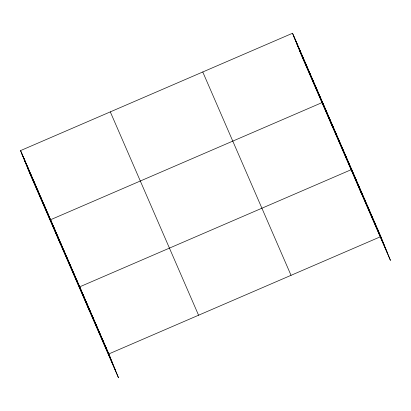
<?xml version="1.0" encoding="UTF-8"?>
<svg xmlns="http://www.w3.org/2000/svg" width="411" height="411" viewBox="0 0 411 411"><rect width="100%" height="100%" fill="white"/><g stroke="black" fill="none" stroke-linecap="round" stroke-linejoin="round"><path stroke-width="0.62" d="M20.55 150.606L108.812 353.948L118.476 377.745L30.214 174.403L20.55 150.606L292.524 33.255L380.786 236.597L390.45 260.394L302.188 57.052L292.524 33.255M108.812 353.948L380.786 236.597M293.624 35.963L381.886 239.305M296.449 42.924L384.711 246.266M299.362 50.096L387.624 253.433M202.772 71.982L291.034 275.319M110.302 111.879L198.564 315.222M21.649 153.318L109.912 356.656M24.475 160.275L112.737 363.617M27.388 167.447L115.65 370.784M377.55 229.138L378.649 231.85M374.313 221.683L375.413 224.396M371.076 214.229L372.176 216.936M367.84 206.774L368.939 209.482M364.603 199.314L365.708 202.027M361.367 191.86L362.471 194.573M358.13 184.405L359.235 187.113M354.899 176.951L355.998 179.658M361.326 193.293L351.662 169.491L79.688 286.842L89.351 310.644M348.425 162.037L349.525 164.749M345.189 154.582L346.288 157.29M341.952 147.128L343.051 149.835M338.715 139.668L339.815 142.381M335.479 132.214L336.578 134.926M332.242 124.759L333.342 127.467M329.006 117.305L330.105 120.012M325.769 109.845L326.868 112.557M332.196 126.187L322.532 102.39L50.558 219.741L60.222 243.538M319.198 94.71L320.297 97.417M315.864 87.029L316.963 89.737M312.53 79.344L313.629 82.056M309.195 71.663L310.295 74.376M305.861 63.982L306.96 66.69M302.527 56.302L303.626 59.009M299.193 48.616L300.292 51.329M295.858 40.936L296.958 43.648M105.576 346.488L106.675 349.201M102.339 339.034L103.438 341.747M99.102 331.579L100.202 334.287M95.866 324.125L96.965 326.832M92.629 316.665L93.729 319.378M89.393 309.211L90.497 311.923M86.156 301.756L87.26 304.464M82.924 294.302L84.024 297.009M76.451 279.388L77.551 282.1M73.215 271.933L74.314 274.64M69.978 264.478L71.077 267.186M66.741 257.019L67.841 259.731M63.505 249.564L64.604 252.277M60.268 242.11L61.367 244.817M57.031 234.655L58.131 237.363M53.795 227.196L54.894 229.908M47.224 212.061L48.323 214.768M43.89 204.38L44.989 207.087M40.555 196.694L41.655 199.407M37.221 189.014L38.321 191.726M33.887 181.333L34.986 184.041M30.553 173.653L31.652 176.36M27.218 165.972L28.318 168.68M23.884 158.286L24.984 160.999"/></g></svg>
